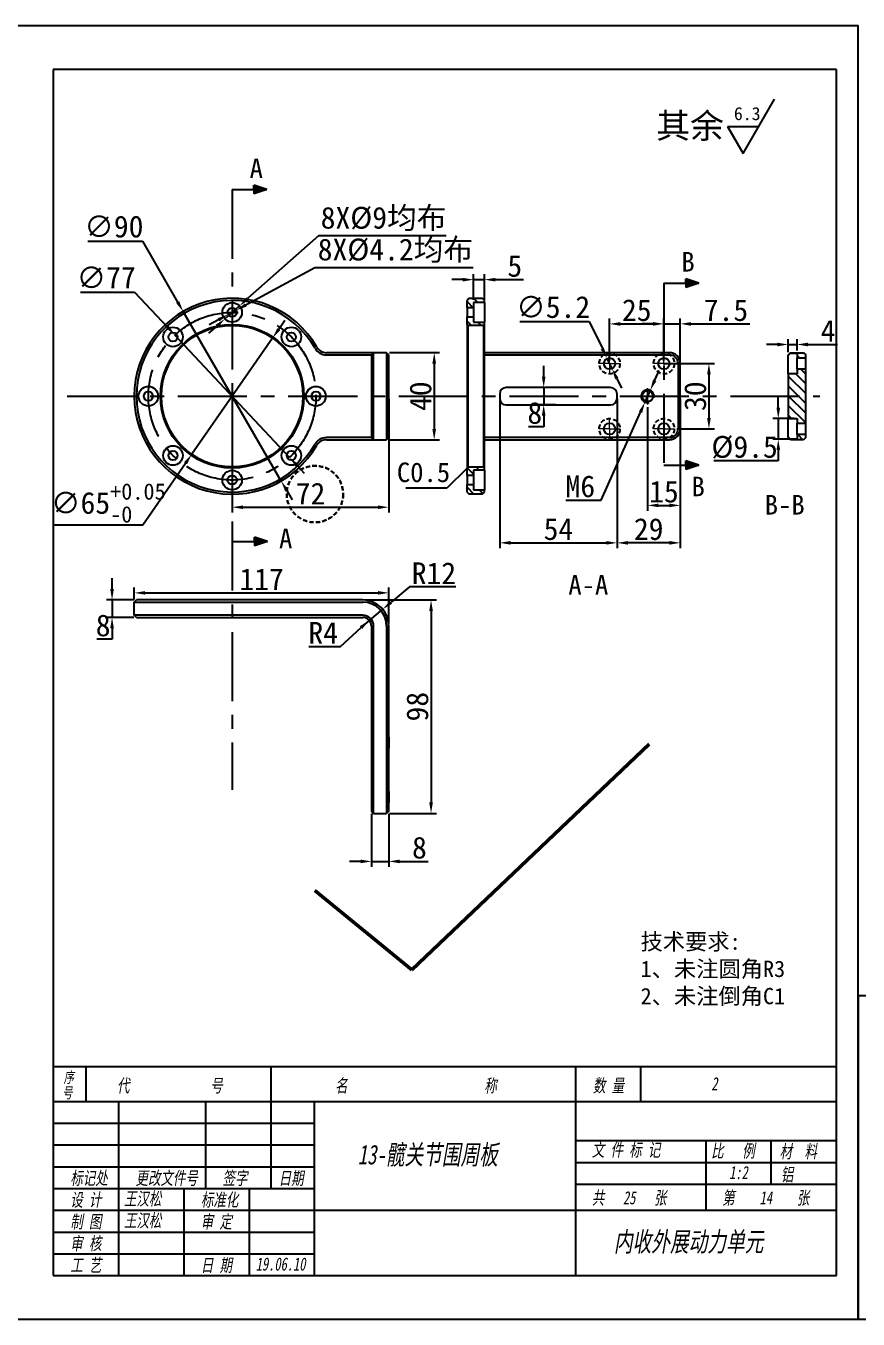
# Model space of a CAD drawing. Header units: millimetres. Extents: x 8840 to 20870, y -7456 to 1741.
# Drawn here: x 13292 to 13675, y -6250 to -5656 of the extents above; entities that cross this region are included whole.
import ezdxf

# ---------------------------------------------------------------- set-up
doc = ezdxf.new("R2010")
doc.units = ezdxf.units.MM
doc.linetypes.add('CENTER', pattern=[50.8, 31.75, -6.35, 6.35, -6.35])
doc.linetypes.add('JIS_02_2.0', pattern=[3, 2, -1])
doc.layers.get('0').update_dxf_attribs({"lineweight": 25})
for name, color, linetype in [('中心线', 5, 'CENTER'), ('临时线', 6, 'Continuous'), ('剖面线', 3, 'Continuous'), ('尺寸', 4, 'Continuous'), ('尺寸标注', 4, 'Continuous'), ('文字', 7, 'Continuous'), ('细实线', 2, 'Continuous'), ('虚线', 1, 'JIS_02_2.0')]:
    doc.layers.add(name, color=color, linetype=linetype)
doc.layers.add('粗实线', color=7, linetype='Continuous', lineweight=25)
doc.styles.get("Standard").update_dxf_attribs({"font": ''})
doc.styles.add('样式 2', font='', dxfattribs={"width": 0.7, "oblique": 10})
doc.styles.get('Standard').set_extended_font_data('SimSun')
doc.styles.get('样式 2').set_extended_font_data('SimSun')
doc.dimstyles.new('ISO-25 1.2', dxfattribs={"dimscale": 2, "dimtxt": 5, "dimasz": 2.5, "dimexe": 1.25, "dimexo": 0.625, "dimtad": 1, "dimtoh": 1, "dimdsep": 46, "dimtxsty": 'Standard', "dimcen": 2.5, "dimclrt": 7, "dimadec": 0, "dimazin": 0, "dimtfac": 1, "dimtmove": 0, "dimatfit": 3, "dimfxl": 1, "dimarcsym": 0})
pattern_1 = [(135, (13914.16, -6116.181), (2.245064, 2.245064), [])]
pattern_2 = [(135, (13672.85, -6116.181), (2.245064, 2.245064), [])]

# ---------------------------------------------------------------- blocks, each defined once
blk = doc.blocks.new('SW_CENTERMARKSYMBOL_6')
at = {"color": 0, "linetype": 'Continuous', "lineweight": 0}
for p, q in [((-2.5, 0), (-4.75, 0)), ((0, 0), (-2.5, 0)), ((0, 2.5), (0, 4.75)), ((0, 0), (0, 2.5)), ((0, 0), (0, -2.5)), ((0, 0), (2.5, 0)), ((2.5, 0), (4.75, 0)), ((0, -2.5), (0, -4.75))]:
    blk.add_line(p, q, dxfattribs=at)
blk = doc.blocks.new('SW_CENTERMARKSYMBOL_7')
at = {"color": 0, "linetype": 'Continuous', "lineweight": 0}
for p, q in [((-2.5, 0), (-4.75, 0)), ((0, 0), (-2.5, 0)), ((0, 2.5), (0, 4.75)), ((0, 0), (0, 2.5)), ((0, 0), (0, -2.5)), ((0, 0), (2.5, 0)), ((2.5, 0), (4.75, 0)), ((0, -2.5), (0, -4.75))]:
    blk.add_line(p, q, dxfattribs=at)
blk = doc.blocks.new('SW_CENTERMARKSYMBOL_8')
at = {"color": 0, "linetype": 'Continuous', "lineweight": 0}
for p, q in [((-2.5, 0), (-4.75, 0)), ((0, 0), (-2.5, 0)), ((0, 2.5), (0, 4.75)), ((0, 0), (0, 2.5)), ((0, 0), (0, -2.5)), ((0, 0), (2.5, 0)), ((2.5, 0), (4.75, 0)), ((0, -2.5), (0, -4.75))]:
    blk.add_line(p, q, dxfattribs=at)
blk = doc.blocks.new('SW_CENTERMARKSYMBOL_9')
at = {"color": 0, "linetype": 'Continuous', "lineweight": 0}
for p, q in [((-2.5, 0), (-4.75, 0)), ((0, 0), (-2.5, 0)), ((0, 2.5), (0, 4.75)), ((0, 0), (0, 2.5)), ((0, 0), (0, -2.5)), ((0, 0), (2.5, 0)), ((2.5, 0), (4.75, 0)), ((0, -2.5), (0, -4.75))]:
    blk.add_line(p, q, dxfattribs=at)
blk = doc.blocks.new('SW_CENTERMARKSYMBOL_10')
at = {"color": 0, "linetype": 'Continuous', "lineweight": 0}
for p, q in [((-2.5, 0), (-3.75, 0)), ((0, 0), (-2.5, 0)), ((0, 2.5), (0, 3.75)), ((0, 0), (0, 2.5)), ((0, 0), (0, -2.5)), ((0, 0), (2.5, 0)), ((2.5, 0), (3.75, 0)), ((0, -2.5), (0, -3.75))]:
    blk.add_line(p, q, dxfattribs=at)
blk = doc.blocks.new('ra')
at = {"layer": '细实线'}
for p, q in [((0, 0), (6, 10.39)), ((-3, 5.2), (0, 0)), ((-3, 5.2), (3, 5.2))]:
    blk.add_line(p, q, dxfattribs=at)
at = {"layer": '文字'}
blk.add_attdef('RA', (-1.78, 6.39), '', height=2.5, dxfattribs=at)
blk = doc.blocks.new('*D718')
at = {"layer": 'Defpoints', "color": 0}
for p in [(13364.6, -5786.98), (13409.71, -5864.87)]:
    blk.add_point(p, dxfattribs=at)
at = {"layer": '尺寸标注', "color": 0, "lineweight": -2}
for p, q in [((13320.87, -5754.71), (13345.92, -5754.71)), ((13345.92, -5754.71), (13362.1, -5782.66)), ((13409.71, -5864.87), (13364.6, -5786.98)), ((13412.21, -5869.19), (13414.72, -5873.52))]:
    blk.add_line(p, q, dxfattribs=at)
at = {"layer": '尺寸标注', "color": 0}
for points in [[(13362.82, -5782.24), (13361.38, -5783.07), (13364.6, -5786.98)], [(13412.93, -5868.78), (13411.49, -5869.61), (13409.71, -5864.87)]]:
    blk.add_solid(points, dxfattribs=at)
at = {"layer": '尺寸标注', "color": 7, "insert": (13332.77, -5748.07), "char_height": 10, "attachment_point": 5}
blk.add_mtext('∅90', dxfattribs=at)
blk = doc.blocks.new('*D719')
at = {"layer": 'Defpoints', "color": 0}
for p in [(13360.83, -5797.83), (13413.48, -5854.02)]:
    blk.add_point(p, dxfattribs=at)
at = {"layer": '尺寸标注', "color": 0, "lineweight": -2}
for p, q in [((13317.4, -5778.08), (13342.33, -5778.08)), ((13342.33, -5778.08), (13357.41, -5794.18)), ((13413.48, -5854.02), (13360.83, -5797.83)), ((13416.9, -5857.67), (13420.31, -5861.32))]:
    blk.add_line(p, q, dxfattribs=at)
at = {"layer": '尺寸标注', "color": 0}
for points in [[(13358.02, -5793.61), (13356.81, -5794.75), (13360.83, -5797.83)], [(13417.5, -5857.1), (13416.29, -5858.24), (13413.48, -5854.02)]]:
    blk.add_solid(points, dxfattribs=at)
at = {"layer": '尺寸标注', "color": 7, "insert": (13329.24, -5771.45), "char_height": 10, "attachment_point": 5}
blk.add_mtext('∅77', dxfattribs=at)
blk = doc.blocks.new('*D720')
at = {"layer": 'Defpoints', "color": 0}
for p in [(13390.52, -5784.44), (13383.79, -5790.41)]:
    blk.add_point(p, dxfattribs=at)
at = {"layer": '尺寸标注', "color": 0, "lineweight": -2}
for p, q in [((13426.77, -5752.33), (13394.27, -5781.12)), ((13485.46, -5752.33), (13426.77, -5752.33)), ((13383.79, -5790.41), (13390.52, -5784.44)), ((13380.04, -5793.72), (13376.3, -5797.04))]:
    blk.add_line(p, q, dxfattribs=at)
at = {"layer": '尺寸标注', "color": 0}
for points in [[(13393.71, -5780.5), (13394.82, -5781.75), (13390.52, -5784.44)], [(13379.49, -5793.1), (13380.6, -5794.35), (13383.79, -5790.41)]]:
    blk.add_solid(points, dxfattribs=at)
at = {"layer": '尺寸标注', "color": 7, "insert": (13456.74, -5744.52), "char_height": 10, "attachment_point": 5}
blk.add_mtext('8X%%c9均布', dxfattribs=at)
blk = doc.blocks.new('*D721')
at = {"layer": 'Defpoints', "color": 0}
for p in [(13385.31, -5788.42), (13389, -5786.43)]:
    blk.add_point(p, dxfattribs=at)
at = {"layer": '尺寸标注', "color": 0, "lineweight": -2}
for p, q in [((13425.1, -5766.9), (13393.4, -5784.05)), ((13498.01, -5766.9), (13425.1, -5766.9)), ((13380.91, -5790.8), (13376.51, -5793.18)), ((13385.31, -5788.42), (13389, -5786.43))]:
    blk.add_line(p, q, dxfattribs=at)
at = {"layer": '尺寸标注', "color": 0}
for points in [[(13393, -5783.31), (13393.8, -5784.78), (13389, -5786.43)], [(13380.51, -5790.07), (13381.31, -5791.54), (13385.31, -5788.42)]]:
    blk.add_solid(points, dxfattribs=at)
at = {"layer": '尺寸标注', "color": 7, "insert": (13462.18, -5759.09), "char_height": 10, "attachment_point": 5}
blk.add_mtext('8X%%c4.2均布', dxfattribs=at)
blk = doc.blocks.new('*D722')
at = {"layer": 'Defpoints', "color": 0}
for p in [(13447.16, -5919.51), (13458.16, -6017.51), (13478.58, -6017.51)]:
    blk.add_point(p, dxfattribs=at)
at = {"layer": '尺寸标注', "color": 0, "lineweight": -2}
for p, q in [((13448.41, -5919.51), (13481.08, -5919.51)), ((13478.58, -5924.51), (13478.58, -6012.51)), ((13459.41, -6017.51), (13481.08, -6017.51))]:
    blk.add_line(p, q, dxfattribs=at)
at = {"layer": '尺寸标注', "color": 0}
for points in [[(13477.74, -5924.51), (13479.41, -5924.51), (13478.58, -5919.51)], [(13477.74, -6012.51), (13479.41, -6012.51), (13478.58, -6017.51)]]:
    blk.add_solid(points, dxfattribs=at)
at = {"layer": '尺寸标注', "color": 7, "insert": (13472.33, -5968.51), "char_height": 10, "attachment_point": 5, "rotation": 90}
blk.add_mtext('98', dxfattribs=at)
blk = doc.blocks.new('*D723')
at = {"layer": 'Defpoints', "color": 0}
for p in [(13456.35, -5923.8), (13447.16, -5931.51)]:
    blk.add_point(p, dxfattribs=at)
at = {"layer": '尺寸标注', "color": 0, "lineweight": -2}
for p, q in [((13468.65, -5913.48), (13460.18, -5920.59)), ((13489.9, -5913.48), (13468.65, -5913.48)), ((13447.16, -5931.51), (13456.35, -5923.8))]:
    blk.add_line(p, q, dxfattribs=at)
at = {"layer": '尺寸标注', "color": 0}
blk.add_solid([(13459.64, -5919.95), (13460.72, -5921.23), (13456.35, -5923.8)], dxfattribs=at)
at = {"layer": '尺寸标注', "color": 7, "insert": (13479.9, -5907.23), "char_height": 10, "attachment_point": 5}
blk.add_mtext('R12', dxfattribs=at)
blk = doc.blocks.new('*D724')
at = {"layer": 'Defpoints', "color": 0}
for p in [(13447.16, -5931.51), (13450.12, -5928.82)]:
    blk.add_point(p, dxfattribs=at)
at = {"layer": '尺寸标注', "color": 0, "lineweight": -2}
for p, q in [((13436.88, -5940.85), (13446.42, -5932.19)), ((13422.35, -5940.85), (13436.88, -5940.85))]:
    blk.add_line(p, q, dxfattribs=at)
at = {"layer": '尺寸标注', "color": 0}
blk.add_solid([(13445.85, -5931.57), (13446.98, -5932.8), (13450.12, -5928.82)], dxfattribs=at)
at = {"layer": '尺寸标注', "color": 7, "insert": (13428.99, -5934.6), "char_height": 10, "attachment_point": 5}
blk.add_mtext('R4', dxfattribs=at)
blk = doc.blocks.new('*D725')
at = {"layer": 'Defpoints', "color": 0}
for p in [(13451.16, -6016.51), (13459.16, -6016.51), (13459.16, -6039.59)]:
    blk.add_point(p, dxfattribs=at)
at = {"layer": '尺寸标注', "color": 0, "lineweight": -2}
for p, q in [((13451.16, -6017.76), (13451.16, -6042.09)), ((13459.16, -6017.76), (13459.16, -6042.09)), ((13446.16, -6039.59), (13441.16, -6039.59)), ((13451.16, -6039.59), (13459.16, -6039.59)), ((13464.16, -6039.59), (13477.32, -6039.59))]:
    blk.add_line(p, q, dxfattribs=at)
at = {"layer": '尺寸标注', "color": 0}
for points in [[(13446.16, -6038.76), (13446.16, -6040.43), (13451.16, -6039.59)], [(13464.16, -6038.76), (13464.16, -6040.43), (13459.16, -6039.59)]]:
    blk.add_solid(points, dxfattribs=at)
at = {"layer": '尺寸标注', "color": 7, "insert": (13473.24, -6033.34), "char_height": 10, "attachment_point": 5}
blk.add_mtext('8', dxfattribs=at)
blk = doc.blocks.new('*D726')
at = {"layer": 'Defpoints', "color": 0}
for p in [(13343.16, -5919.51), (13331.94, -5927.51), (13343.16, -5927.51)]:
    blk.add_point(p, dxfattribs=at)
at = {"layer": '尺寸标注', "color": 0, "lineweight": -2}
for p, q in [((13331.94, -5914.51), (13331.94, -5909.51)), ((13341.91, -5919.51), (13329.44, -5919.51)), ((13331.94, -5919.51), (13331.94, -5927.51)), ((13341.91, -5927.51), (13329.44, -5927.51)), ((13331.94, -5932.51), (13331.94, -5937.51)), ((13331.94, -5937.51), (13325.02, -5937.51))]:
    blk.add_line(p, q, dxfattribs=at)
at = {"layer": '尺寸标注', "color": 0}
for points in [[(13331.11, -5914.51), (13332.77, -5914.51), (13331.94, -5919.51)], [(13331.11, -5932.51), (13332.77, -5932.51), (13331.94, -5927.51)]]:
    blk.add_solid(points, dxfattribs=at)
at = {"layer": '尺寸标注', "color": 7, "insert": (13327.86, -5931.26), "char_height": 10, "attachment_point": 5}
blk.add_mtext('8', dxfattribs=at)
blk = doc.blocks.new('*D727')
at = {"layer": 'Defpoints', "color": 0}
for p in [(13342.16, -5920.51), (13459.16, -5916.25), (13459.16, -5931.51)]:
    blk.add_point(p, dxfattribs=at)
at = {"layer": '尺寸标注', "color": 0, "lineweight": -2}
for p, q in [((13342.16, -5919.26), (13342.16, -5913.75)), ((13459.16, -5930.26), (13459.16, -5913.75)), ((13347.16, -5916.25), (13454.16, -5916.25))]:
    blk.add_line(p, q, dxfattribs=at)
at = {"layer": '尺寸标注', "color": 0}
for points in [[(13347.16, -5915.42), (13347.16, -5917.08), (13342.16, -5916.25)], [(13454.16, -5915.42), (13454.16, -5917.08), (13459.16, -5916.25)]]:
    blk.add_solid(points, dxfattribs=at)
at = {"layer": '尺寸标注', "color": 7, "insert": (13400.66, -5910), "char_height": 10, "attachment_point": 5}
blk.add_mtext('117', dxfattribs=at)
blk = doc.blocks.new('*D728')
at = {"layer": 'Defpoints', "color": 0}
for p in [(13387.16, -5825.92), (13459.16, -5825.92), (13459.16, -5876.91)]:
    blk.add_point(p, dxfattribs=at)
at = {"layer": '尺寸标注', "color": 0, "lineweight": -2}
for p, q in [((13387.16, -5827.17), (13387.16, -5879.41)), ((13459.16, -5827.17), (13459.16, -5879.41)), ((13392.16, -5876.91), (13454.16, -5876.91))]:
    blk.add_line(p, q, dxfattribs=at)
at = {"layer": '尺寸标注', "color": 0}
for points in [[(13392.16, -5876.08), (13392.16, -5877.75), (13387.16, -5876.91)], [(13454.16, -5876.08), (13454.16, -5877.75), (13459.16, -5876.91)]]:
    blk.add_solid(points, dxfattribs=at)
at = {"layer": '尺寸标注', "color": 7, "insert": (13423.16, -5870.66), "char_height": 10, "attachment_point": 5}
blk.add_mtext('72', dxfattribs=at)
blk = doc.blocks.new('*D729')
at = {"layer": 'Defpoints', "color": 0}
for p in [(13503.13, -5772.39), (13498.13, -5782.92), (13503.13, -5782.92)]:
    blk.add_point(p, dxfattribs=at)
at = {"layer": '尺寸标注', "color": 0, "lineweight": -2}
for p, q in [((13493.13, -5772.39), (13488.13, -5772.39)), ((13498.13, -5781.67), (13498.13, -5769.89)), ((13498.13, -5772.39), (13503.13, -5772.39)), ((13503.13, -5781.67), (13503.13, -5769.89)), ((13508.13, -5772.39), (13521.02, -5772.39))]:
    blk.add_line(p, q, dxfattribs=at)
at = {"layer": '尺寸标注', "color": 0}
for points in [[(13493.13, -5771.56), (13493.13, -5773.23), (13498.13, -5772.39)], [(13508.13, -5771.56), (13508.13, -5773.23), (13503.13, -5772.39)]]:
    blk.add_solid(points, dxfattribs=at)
at = {"layer": '尺寸标注', "color": 7, "insert": (13517.07, -5766.14), "char_height": 10, "attachment_point": 5}
blk.add_mtext('5', dxfattribs=at)
blk = doc.blocks.new('*D730')
at = {"layer": 'Defpoints', "color": 0}
for p in [(13537.13, -5821.92), (13530.36, -5829.92), (13537.13, -5829.92)]:
    blk.add_point(p, dxfattribs=at)
at = {"layer": '尺寸标注', "color": 0, "lineweight": -2}
for p, q in [((13530.36, -5816.92), (13530.36, -5811.92)), ((13535.88, -5821.92), (13527.86, -5821.92)), ((13530.36, -5821.92), (13530.36, -5829.92)), ((13535.88, -5829.92), (13527.86, -5829.92)), ((13530.36, -5834.92), (13530.36, -5839.92)), ((13530.36, -5839.92), (13523.44, -5839.92))]:
    blk.add_line(p, q, dxfattribs=at)
at = {"layer": '尺寸标注', "color": 0}
for points in [[(13529.53, -5816.92), (13531.19, -5816.92), (13530.36, -5821.92)], [(13529.53, -5834.92), (13531.19, -5834.92), (13530.36, -5829.92)]]:
    blk.add_solid(points, dxfattribs=at)
at = {"layer": '尺寸标注', "color": 7, "insert": (13526.28, -5833.67), "char_height": 10, "attachment_point": 5}
blk.add_mtext('8', dxfattribs=at)
blk = doc.blocks.new('*D731')
at = {"layer": 'Defpoints', "color": 0}
for p in [(13590.38, -5810.92), (13590.38, -5840.92), (13606.31, -5840.92)]:
    blk.add_point(p, dxfattribs=at)
at = {"layer": '尺寸标注', "color": 0, "lineweight": -2}
for p, q in [((13591.63, -5810.92), (13608.81, -5810.92)), ((13606.31, -5815.92), (13606.31, -5835.92)), ((13591.63, -5840.92), (13608.81, -5840.92))]:
    blk.add_line(p, q, dxfattribs=at)
at = {"layer": '尺寸标注', "color": 0}
for points in [[(13605.47, -5815.92), (13607.14, -5815.92), (13606.31, -5810.92)], [(13605.47, -5835.92), (13607.14, -5835.92), (13606.31, -5840.92)]]:
    blk.add_solid(points, dxfattribs=at)
at = {"layer": '尺寸标注', "color": 7, "insert": (13600.06, -5825.92), "char_height": 10, "attachment_point": 5, "rotation": 90}
blk.add_mtext('30', dxfattribs=at)
blk = doc.blocks.new('*D732')
at = {"layer": 'Defpoints', "color": 0}
for p in [(13646.8, -5836.17), (13638.19, -5845.67), (13646.8, -5845.67)]:
    blk.add_point(p, dxfattribs=at)
at = {"layer": '尺寸标注', "color": 0, "lineweight": -2}
for p, q in [((13638.19, -5831.17), (13638.19, -5826.17)), ((13645.55, -5836.17), (13635.69, -5836.17)), ((13638.19, -5836.17), (13638.19, -5845.67)), ((13645.55, -5845.67), (13635.69, -5845.67)), ((13638.19, -5850.67), (13638.19, -5855.67)), ((13638.19, -5855.67), (13608.5, -5855.67))]:
    blk.add_line(p, q, dxfattribs=at)
at = {"layer": '尺寸标注', "color": 0}
for points in [[(13637.36, -5831.17), (13639.03, -5831.17), (13638.19, -5836.17)], [(13637.36, -5850.67), (13639.03, -5850.67), (13638.19, -5845.67)]]:
    blk.add_solid(points, dxfattribs=at)
at = {"layer": '尺寸标注', "color": 7, "insert": (13622.72, -5849.42), "char_height": 10, "attachment_point": 5}
blk.add_mtext('%%C9.5', dxfattribs=at)
blk = doc.blocks.new('*D733')
at = {"layer": 'Defpoints', "color": 0}
for p in [(13458.16, -5805.92), (13458.16, -5845.92), (13480.03, -5845.92)]:
    blk.add_point(p, dxfattribs=at)
at = {"layer": '尺寸标注', "color": 0, "lineweight": -2}
for p, q in [((13459.41, -5805.92), (13482.53, -5805.92)), ((13480.03, -5810.92), (13480.03, -5840.92)), ((13459.41, -5845.92), (13482.53, -5845.92))]:
    blk.add_line(p, q, dxfattribs=at)
at = {"layer": '尺寸标注', "color": 0}
for points in [[(13479.19, -5810.92), (13480.86, -5810.92), (13480.03, -5805.92)], [(13479.19, -5840.92), (13480.86, -5840.92), (13480.03, -5845.92)]]:
    blk.add_solid(points, dxfattribs=at)
at = {"layer": '尺寸标注', "color": 7, "insert": (13473.78, -5825.92), "char_height": 10, "attachment_point": 5, "rotation": 90}
blk.add_mtext('40', dxfattribs=at)
blk = doc.blocks.new('*D734')
at = {"layer": 'Defpoints', "color": 0}
for p in [(13646.8, -5802.16), (13642.8, -5806.93), (13646.8, -5806.17)]:
    blk.add_point(p, dxfattribs=at)
at = {"layer": '尺寸标注', "color": 0, "lineweight": -2}
for p, q in [((13637.8, -5802.16), (13632.8, -5802.16)), ((13642.8, -5805.68), (13642.8, -5799.66)), ((13642.8, -5802.16), (13646.8, -5802.16)), ((13646.8, -5804.92), (13646.8, -5799.66)), ((13651.8, -5802.16), (13665.41, -5802.16))]:
    blk.add_line(p, q, dxfattribs=at)
at = {"layer": '尺寸标注', "color": 0}
for points in [[(13637.8, -5801.33), (13637.8, -5803), (13642.8, -5802.16)], [(13651.8, -5801.33), (13651.8, -5803), (13646.8, -5802.16)]]:
    blk.add_solid(points, dxfattribs=at)
at = {"layer": '尺寸标注', "color": 7, "insert": (13661.11, -5795.91), "char_height": 10, "attachment_point": 5}
blk.add_mtext('4', dxfattribs=at)
blk = doc.blocks.new('*D735')
at = {"layer": 'Defpoints', "color": 0}
for p in [(13593.13, -5825.92), (13578.13, -5829.67), (13593.13, -5876.07)]:
    blk.add_point(p, dxfattribs=at)
at = {"layer": '尺寸标注', "color": 0, "lineweight": -2}
for p, q in [((13578.13, -5830.92), (13578.13, -5878.57)), ((13593.13, -5827.17), (13593.13, -5878.57)), ((13583.13, -5876.07), (13588.13, -5876.07))]:
    blk.add_line(p, q, dxfattribs=at)
at = {"layer": '尺寸标注', "color": 0}
for points in [[(13583.13, -5875.24), (13583.13, -5876.91), (13578.13, -5876.07)], [(13588.13, -5875.24), (13588.13, -5876.91), (13593.13, -5876.07)]]:
    blk.add_solid(points, dxfattribs=at)
at = {"layer": '尺寸标注', "color": 7, "insert": (13585.63, -5869.82), "char_height": 10, "attachment_point": 5}
blk.add_mtext('15', dxfattribs=at)
blk = doc.blocks.new('*D736')
at = {"layer": 'Defpoints', "color": 0}
for p in [(13564.13, -5825.92), (13593.13, -5825.92), (13564.13, -5893.27)]:
    blk.add_point(p, dxfattribs=at)
at = {"layer": '尺寸标注', "color": 0, "lineweight": -2}
for p, q in [((13564.13, -5827.17), (13564.13, -5895.77)), ((13593.13, -5827.17), (13593.13, -5895.77)), ((13588.13, -5893.27), (13569.13, -5893.27))]:
    blk.add_line(p, q, dxfattribs=at)
at = {"layer": '尺寸标注', "color": 0}
for points in [[(13569.13, -5892.44), (13569.13, -5894.1), (13564.13, -5893.27)], [(13588.13, -5892.44), (13588.13, -5894.1), (13593.13, -5893.27)]]:
    blk.add_solid(points, dxfattribs=at)
at = {"layer": '尺寸标注', "color": 7, "insert": (13578.63, -5887.02), "char_height": 10, "attachment_point": 5}
blk.add_mtext('29', dxfattribs=at)
blk = doc.blocks.new('*D737')
at = {"layer": 'Defpoints', "color": 0}
for p in [(13510.13, -5825.92), (13564.13, -5825.92), (13564.13, -5893.27)]:
    blk.add_point(p, dxfattribs=at)
at = {"layer": '尺寸标注', "color": 0, "lineweight": -2}
for p, q in [((13510.13, -5827.17), (13510.13, -5895.77)), ((13564.13, -5827.17), (13564.13, -5895.77)), ((13515.13, -5893.27), (13559.13, -5893.27))]:
    blk.add_line(p, q, dxfattribs=at)
at = {"layer": '尺寸标注', "color": 0}
for points in [[(13515.13, -5892.44), (13515.13, -5894.1), (13510.13, -5893.27)], [(13559.13, -5892.44), (13559.13, -5894.1), (13564.13, -5893.27)]]:
    blk.add_solid(points, dxfattribs=at)
at = {"layer": '尺寸标注', "color": 7, "insert": (13537.13, -5887.02), "char_height": 10, "attachment_point": 5}
blk.add_mtext('54', dxfattribs=at)
blk = doc.blocks.new('*D738')
at = {"layer": 'Defpoints', "color": 0}
for p in [(13579.35, -5823.19), (13576.91, -5828.66)]:
    blk.add_point(p, dxfattribs=at)
at = {"layer": '尺寸标注', "color": 0, "lineweight": -2}
for p, q in [((13581.4, -5818.62), (13583.44, -5814.06)), ((13579.35, -5823.19), (13576.91, -5828.66)), ((13556.8, -5873.63), (13574.86, -5833.23)), ((13540.54, -5873.63), (13556.8, -5873.63))]:
    blk.add_line(p, q, dxfattribs=at)
at = {"layer": '尺寸标注', "color": 0}
for points in [[(13580.63, -5818.28), (13582.16, -5818.96), (13579.35, -5823.19)], [(13574.1, -5832.89), (13575.63, -5833.57), (13576.91, -5828.66)]]:
    blk.add_solid(points, dxfattribs=at)
at = {"layer": '尺寸标注', "color": 7, "insert": (13547.21, -5867.38), "char_height": 10, "attachment_point": 5}
blk.add_mtext('M6', dxfattribs=at)
blk = doc.blocks.new('*D739')
at = {"layer": 'Defpoints', "color": 0}
for p in [(13559.5, -5808.58), (13561.76, -5813.27)]:
    blk.add_point(p, dxfattribs=at)
at = {"layer": '尺寸标注', "color": 0, "lineweight": -2}
for p, q in [((13519.34, -5791.68), (13551.33, -5791.68)), ((13551.33, -5791.68), (13557.32, -5804.08)), ((13561.76, -5813.27), (13559.5, -5808.58)), ((13563.94, -5817.77), (13566.11, -5822.27))]:
    blk.add_line(p, q, dxfattribs=at)
at = {"layer": '尺寸标注', "color": 0}
for points in [[(13558.07, -5803.72), (13556.57, -5804.44), (13559.5, -5808.58)], [(13564.69, -5817.41), (13563.18, -5818.13), (13561.76, -5813.27)]]:
    blk.add_solid(points, dxfattribs=at)
at = {"layer": '尺寸标注', "color": 7, "insert": (13534.71, -5785.04), "char_height": 10, "attachment_point": 5}
blk.add_mtext('∅5.2', dxfattribs=at)
blk = doc.blocks.new('*D740')
at = {"layer": 'Defpoints', "color": 0}
for p in [(13593.13, -5792.71), (13585.63, -5810.92), (13593.13, -5810.92)]:
    blk.add_point(p, dxfattribs=at)
at = {"layer": '尺寸标注', "color": 0, "lineweight": -2}
for p, q in [((13585.63, -5809.67), (13585.63, -5790.21)), ((13593.13, -5809.67), (13593.13, -5790.21)), ((13580.63, -5792.71), (13575.63, -5792.71)), ((13585.63, -5792.71), (13593.13, -5792.71)), ((13598.13, -5792.71), (13625.19, -5792.71))]:
    blk.add_line(p, q, dxfattribs=at)
at = {"layer": '尺寸标注', "color": 0}
for points in [[(13580.63, -5791.88), (13580.63, -5793.55), (13585.63, -5792.71)], [(13598.13, -5791.88), (13598.13, -5793.55), (13593.13, -5792.71)]]:
    blk.add_solid(points, dxfattribs=at)
at = {"layer": '尺寸标注', "color": 7, "insert": (13614.16, -5786.46), "char_height": 10, "attachment_point": 5}
blk.add_mtext('7.5', dxfattribs=at)
blk = doc.blocks.new('*D741')
at = {"layer": 'Defpoints', "color": 0}
for p in [(13585.63, -5792.71), (13560.63, -5810.92), (13585.63, -5810.92)]:
    blk.add_point(p, dxfattribs=at)
at = {"layer": '尺寸标注', "color": 0, "lineweight": -2}
for p, q in [((13560.63, -5809.67), (13560.63, -5790.21)), ((13585.63, -5809.67), (13585.63, -5790.21)), ((13565.63, -5792.71), (13580.63, -5792.71))]:
    blk.add_line(p, q, dxfattribs=at)
at = {"layer": '尺寸标注', "color": 0}
for points in [[(13565.63, -5791.88), (13565.63, -5793.55), (13560.63, -5792.71)], [(13580.63, -5791.88), (13580.63, -5793.55), (13585.63, -5792.71)]]:
    blk.add_solid(points, dxfattribs=at)
at = {"layer": '尺寸标注', "color": 7, "insert": (13573.13, -5786.46), "char_height": 10, "attachment_point": 5}
blk.add_mtext('25', dxfattribs=at)
blk = doc.blocks.new('CHECK_DWG')
at = {"layer": '粗实线', "color": 1, "linetype": 'ByBlock', "lineweight": 50}
blk.add_line((0, 0), (109.02, 103.6), dxfattribs=at)
at = {"layer": '粗实线', "color": 1, "linetype": 'ByBlock', "lineweight": 50, "ltscale": 2}
blk.add_line((-44.59, 36.45), (0, 0), dxfattribs=at)

msp = doc.modelspace()

# ---------------------------------------------------------------- hatches: boundary and pattern name
at = {"layer": '剖面线'}
h = msp.add_hatch(dxfattribs=at)
h.set_pattern_fill('ANSI31', color=256, style=0)
h.set_pattern_definition(pattern_1)
h.paths.add_polyline_path([(13498.13, -5785.325), (13495.13, -5785.325), (13495.13, -5781.925), (13496.13, -5780.925), (13502.13, -5780.925), (13503.13, -5781.925), (13503.13, -5782.925), (13498.13, -5782.925)], flags=0)
h = msp.add_hatch(dxfattribs=at)
h.set_pattern_fill('ANSI31', color=256, style=0)
h.set_pattern_definition(pattern_1)
h.paths.add_polyline_path([(13495.63, -5793.425), (13495.13, -5792.925), (13495.13, -5789.525), (13498.13, -5789.525), (13498.13, -5791.925), (13503.13, -5791.925), (13503.13, -5792.925), (13502.63, -5793.425)], flags=0)
h = msp.add_hatch(dxfattribs=at)
h.set_pattern_fill('ANSI31', color=256, style=0)
h.set_pattern_definition(pattern_2)
h.paths.add_polyline_path([(13650.804, -5808.325), (13646.804, -5808.325), (13646.804, -5806.175), (13643.554, -5806.175), (13643.804, -5805.925), (13649.804, -5805.925), (13650.804, -5806.925)], flags=0)
h = msp.add_hatch(dxfattribs=at)
h.set_pattern_fill('ANSI31', color=256, style=0)
h.set_pattern_definition(pattern_2)
h.paths.add_polyline_path([(13646.804, -5813.525), (13650.804, -5813.525), (13650.804, -5838.325), (13646.804, -5838.325), (13646.804, -5836.175), (13642.804, -5836.175), (13642.804, -5815.675), (13646.804, -5815.675)], flags=0)
h = msp.add_hatch(dxfattribs=at)
h.set_pattern_fill('ANSI31', color=256, style=0)
h.set_pattern_definition(pattern_2)
h.paths.add_polyline_path([(13646.804, -5843.525), (13650.804, -5843.525), (13650.804, -5844.925), (13649.804, -5845.925), (13643.804, -5845.925), (13643.554, -5845.675), (13646.804, -5845.675)], flags=0)
h = msp.add_hatch(dxfattribs=at)
h.set_pattern_fill('ANSI31', color=256, style=0)
h.set_pattern_definition(pattern_1)
h.paths.add_polyline_path([(13498.13, -5862.325), (13495.13, -5862.325), (13495.13, -5858.925), (13495.63, -5858.425), (13502.63, -5858.425), (13503.13, -5858.925), (13503.13, -5859.925), (13498.13, -5859.925)], flags=0)
h = msp.add_hatch(dxfattribs=at)
h.set_pattern_fill('ANSI31', color=256, style=0)
h.set_pattern_definition(pattern_1)
h.paths.add_polyline_path([(13496.13, -5870.925), (13495.13, -5869.925), (13495.13, -5866.525), (13498.13, -5866.525), (13498.13, -5868.925), (13503.13, -5868.925), (13503.13, -5869.925), (13502.13, -5870.925)], flags=0)
at = {"layer": '粗实线'}
h = msp.add_hatch(color=256, dxfattribs=at)
h.paths.add_polyline_path([(13403.155, -5731.04), (13397.155, -5731.04), (13397.155, -5733.04)])
h.paths.add_polyline_path([(13403.155, -5731.04), (13397.155, -5729.04), (13397.155, -5731.04)])
h = msp.add_hatch(color=256, dxfattribs=at)
h.paths.add_polyline_path([(13601.63, -5773.958), (13595.63, -5773.958), (13595.63, -5775.958)])
h.paths.add_polyline_path([(13601.63, -5773.958), (13595.63, -5771.958), (13595.63, -5773.958)])
h = msp.add_hatch(color=256, dxfattribs=at)
h.paths.add_polyline_path([(13601.63, -5857.61), (13595.63, -5857.61), (13595.63, -5855.61)])
h.paths.add_polyline_path([(13601.63, -5857.61), (13595.63, -5859.61), (13595.63, -5857.61)])
h = msp.add_hatch(color=256, dxfattribs=at)
h.paths.add_polyline_path([(13403.469, -5892.619), (13397.469, -5892.619), (13397.469, -5894.619)])
h.paths.add_polyline_path([(13403.469, -5892.619), (13397.469, -5890.619), (13397.469, -5892.619)])

# ---------------------------------------------------------------- linework, layer by layer
for p, q in [((13664.91, -5675.824), (13304.91, -5675.824)), ((13304.91, -5675.824), (13304.91, -6229.824)), ((13664.91, -6229.824), (13664.91, -5675.824)), ((13304.91, -6133.824), (13664.91, -6133.824)), ((13319.91, -6133.824), (13319.91, -6149.824)), ((13404.91, -6133.824), (13404.91, -6149.824)), ((13544.91, -6133.824), (13544.91, -6229.824)), ((13574.91, -6133.824), (13574.91, -6149.824)), ((13304.91, -6149.824), (13664.91, -6149.824)), ((13424.91, -6149.824), (13424.91, -6229.824)), ((13544.91, -6167.824), (13664.91, -6167.824)), ((13304.91, -6179.824), (13424.91, -6179.824)), ((13424.91, -6199.824), (13664.91, -6199.824)), ((13304.91, -6229.824), (13664.91, -6229.824))]:
    msp.add_line(p, q)
for points in [[(13254.91, -6249.824), (13674.91, -6249.824), (13674.91, -5655.824), (13254.91, -5655.824)], [(13674.91, -6249.824), (13779.91, -6249.824), (13779.91, -6101.324), (13674.91, -6101.324)]]:
    msp.add_lwpolyline(points, close=True)
at = {"layer": '中心线'}
for p, q in [((13387.155, -5731.04), (13387.155, -6006.689)), ((13585.63, -5773.958), (13585.63, -5858.437)), ((13311.375, -5825.925), (13657.328, -5825.925))]:
    msp.add_line(p, q, dxfattribs=at)
msp.add_circle((13387.155, -5825.925), 38.5, dxfattribs=at)
at = {"layer": '临时线'}
for p, q in [((13334.91, -6149.824), (13334.91, -6229.824)), ((13374.91, -6149.824), (13374.91, -6189.824)), ((13404.91, -6149.824), (13404.91, -6189.824)), ((13304.91, -6159.824), (13424.91, -6159.824)), ((13304.91, -6169.824), (13424.91, -6169.824)), ((13604.834, -6167.824), (13604.834, -6199.824)), ((13634.834, -6167.824), (13634.834, -6187.824)), ((13544.91, -6177.824), (13664.91, -6177.824)), ((13544.91, -6187.824), (13664.91, -6187.824)), ((13304.91, -6189.824), (13424.91, -6189.824)), ((13364.91, -6189.824), (13364.91, -6229.824)), ((13394.91, -6189.824), (13394.91, -6229.824)), ((13304.91, -6199.824), (13424.91, -6199.824)), ((13304.91, -6209.824), (13424.91, -6209.824)), ((13304.91, -6219.824), (13424.91, -6219.824))]:
    msp.add_line(p, q, dxfattribs=at)
at = {"layer": '尺寸标注'}
for p, q in [((13408.58, -5795.148), (13411.436, -5791.044)), ((13405.723, -5799.251), (13368.587, -5852.599)), ((13585.63, -5810.925), (13593.13, -5810.925)), ((13346.082, -5884.928), (13365.73, -5856.702)), ((13495.13, -5858.925), (13485.843, -5868.229)), ((13485.843, -5868.229), (13466.987, -5868.229)), ((13304.91, -5884.928), (13346.082, -5884.928))]:
    msp.add_line(p, q, dxfattribs=at)
for points in [[(13407.896, -5794.672), (13409.264, -5795.624), (13405.723, -5799.251)], [(13365.047, -5856.226), (13366.414, -5857.178), (13368.587, -5852.599)]]:
    msp.add_solid(points, dxfattribs=at)
at = {"layer": '粗实线'}
for p, q in [((13387.155, -5731.04), (13403.155, -5731.04)), ((13397.155, -5731.04), (13397.155, -5729.04)), ((13403.155, -5731.04), (13397.155, -5729.04)), ((13403.155, -5731.04), (13397.155, -5731.04)), ((13397.155, -5731.04), (13397.155, -5733.04)), ((13403.155, -5731.04), (13397.155, -5733.04)), ((13595.63, -5773.958), (13595.63, -5771.958)), ((13601.63, -5773.958), (13595.63, -5771.958)), ((13585.63, -5773.958), (13601.63, -5773.958)), ((13601.63, -5773.958), (13595.63, -5773.958)), ((13595.63, -5773.958), (13595.63, -5775.958)), ((13601.63, -5773.958), (13595.63, -5775.958)), ((13496.13, -5780.925), (13495.13, -5781.925)), ((13495.13, -5785.325), (13495.13, -5781.925)), ((13498.13, -5785.325), (13495.13, -5785.325)), ((13495.13, -5785.325), (13495.13, -5789.525)), ((13496.13, -5780.925), (13502.13, -5780.925)), ((13498.13, -5782.925), (13498.13, -5785.325)), ((13503.13, -5782.925), (13498.13, -5782.925)), ((13498.13, -5785.325), (13498.13, -5789.525)), ((13503.13, -5781.925), (13502.13, -5780.925)), ((13503.13, -5782.925), (13503.13, -5781.925)), ((13503.13, -5782.925), (13503.13, -5791.925)), ((13495.13, -5789.525), (13498.13, -5789.525)), ((13495.13, -5792.925), (13495.13, -5789.525)), ((13498.13, -5789.525), (13498.13, -5791.925)), ((13495.13, -5792.925), (13495.63, -5793.425)), ((13495.13, -5792.925), (13495.13, -5858.925)), ((13495.63, -5858.425), (13495.63, -5793.425)), ((13502.63, -5793.425), (13495.63, -5793.425)), ((13498.13, -5791.925), (13503.13, -5791.925)), ((13502.63, -5793.425), (13503.13, -5792.925)), ((13502.63, -5793.425), (13502.63, -5858.425)), ((13503.13, -5792.925), (13503.13, -5791.925)), ((13503.13, -5858.925), (13503.13, -5792.925)), ((13447.155, -5805.925), (13430.456, -5805.925)), ((13430.456, -5806.925), (13447.155, -5806.925)), ((13452.155, -5805.925), (13447.155, -5805.925)), ((13447.155, -5806.925), (13451.155, -5806.925)), ((13452.155, -5805.925), (13451.155, -5806.925)), ((13451.155, -5806.925), (13451.155, -5810.925)), ((13458.155, -5805.925), (13452.155, -5805.925)), ((13452.155, -5810.925), (13452.155, -5805.925)), ((13459.116, -5806.886), (13458.155, -5805.925)), ((13458.155, -5805.925), (13458.155, -5810.925)), ((13459.155, -5810.925), (13459.155, -5806.925)), ((13507.13, -5805.925), (13503.13, -5805.925)), ((13503.13, -5806.925), (13507.13, -5806.925)), ((13588.13, -5805.925), (13507.13, -5805.925)), ((13507.13, -5806.925), (13588.13, -5806.925)), ((13642.804, -5815.675), (13642.804, -5806.925)), ((13642.842, -5806.886), (13643.554, -5806.175)), ((13643.554, -5806.175), (13643.804, -5805.925)), ((13643.554, -5806.175), (13646.804, -5806.175)), ((13643.804, -5805.925), (13649.804, -5805.925)), ((13646.804, -5806.175), (13646.804, -5808.325)), ((13646.804, -5808.325), (13650.804, -5808.325)), ((13646.804, -5813.525), (13646.804, -5808.325)), ((13649.804, -5805.925), (13650.804, -5806.925)), ((13650.804, -5808.325), (13650.804, -5806.925)), ((13650.804, -5813.525), (13650.804, -5808.325)), ((13451.155, -5810.925), (13451.155, -5840.925)), ((13452.155, -5840.925), (13452.155, -5810.925)), ((13458.155, -5810.925), (13458.155, -5840.925)), ((13459.155, -5840.925), (13459.155, -5810.925)), ((13592.13, -5810.925), (13592.13, -5840.925)), ((13593.13, -5840.925), (13593.13, -5810.925)), ((13646.804, -5813.525), (13646.804, -5815.675)), ((13650.804, -5813.525), (13646.804, -5813.525)), ((13650.804, -5838.325), (13650.804, -5813.525)), ((13646.804, -5815.675), (13642.804, -5815.675)), ((13642.804, -5815.675), (13642.804, -5836.175)), ((13510.13, -5824.925), (13510.13, -5826.925)), ((13561.13, -5821.925), (13513.13, -5821.925)), ((13564.13, -5826.925), (13564.13, -5824.925)), ((13513.13, -5829.925), (13561.13, -5829.925)), ((13642.804, -5836.175), (13646.804, -5836.175)), ((13642.804, -5844.924), (13642.804, -5836.175)), ((13646.804, -5836.175), (13646.804, -5838.325)), ((13646.804, -5838.325), (13650.804, -5838.325)), ((13646.804, -5843.525), (13646.804, -5838.325)), ((13650.804, -5843.525), (13650.804, -5838.325)), ((13447.155, -5844.925), (13430.456, -5844.925)), ((13451.155, -5844.925), (13447.155, -5844.925)), ((13451.155, -5840.925), (13451.155, -5844.925)), ((13451.155, -5844.925), (13452.155, -5845.925)), ((13452.155, -5845.925), (13452.155, -5840.925)), ((13458.155, -5840.925), (13458.155, -5845.925)), ((13459.155, -5844.924), (13459.155, -5840.925)), ((13507.13, -5844.925), (13503.13, -5844.925)), ((13588.13, -5844.925), (13507.13, -5844.925)), ((13650.804, -5843.525), (13646.804, -5843.525)), ((13646.804, -5843.525), (13646.804, -5845.675)), ((13650.804, -5844.925), (13649.804, -5845.925)), ((13650.804, -5844.925), (13650.804, -5843.525)), ((13430.456, -5845.925), (13447.155, -5845.925)), ((13447.155, -5845.925), (13452.155, -5845.925)), ((13452.155, -5845.925), (13458.155, -5845.925)), ((13459.116, -5844.964), (13458.155, -5845.925)), ((13503.13, -5845.925), (13507.13, -5845.925)), ((13507.13, -5845.925), (13588.13, -5845.925)), ((13643.554, -5845.675), (13642.842, -5844.964)), ((13646.804, -5845.675), (13643.554, -5845.675)), ((13643.804, -5845.925), (13643.554, -5845.675)), ((13649.804, -5845.925), (13643.804, -5845.925)), ((13595.63, -5857.61), (13595.63, -5855.61)), ((13601.63, -5857.61), (13595.63, -5855.61)), ((13495.63, -5858.425), (13495.13, -5858.925)), ((13495.13, -5862.325), (13495.13, -5858.925)), ((13498.13, -5862.325), (13495.13, -5862.325)), ((13495.13, -5862.325), (13495.13, -5866.525)), ((13495.63, -5858.425), (13502.63, -5858.425)), ((13498.13, -5859.925), (13498.13, -5862.325)), ((13503.13, -5859.925), (13498.13, -5859.925)), ((13498.13, -5862.325), (13498.13, -5866.525)), ((13503.13, -5858.925), (13502.63, -5858.425)), ((13503.13, -5859.925), (13503.13, -5858.925)), ((13503.13, -5859.925), (13503.13, -5868.925)), ((13585.63, -5857.61), (13601.63, -5857.61)), ((13601.63, -5857.61), (13595.63, -5857.61)), ((13595.63, -5857.61), (13595.63, -5859.61)), ((13601.63, -5857.61), (13595.63, -5859.61)), ((13495.13, -5866.525), (13498.13, -5866.525)), ((13495.13, -5869.925), (13495.13, -5866.525)), ((13498.13, -5866.525), (13498.13, -5868.925)), ((13495.13, -5869.925), (13496.13, -5870.925)), ((13502.13, -5870.925), (13496.13, -5870.925)), ((13498.13, -5868.925), (13503.13, -5868.925)), ((13502.13, -5870.925), (13503.13, -5869.925)), ((13503.13, -5869.925), (13503.13, -5868.925)), ((13397.469, -5892.619), (13397.469, -5890.619)), ((13403.469, -5892.619), (13397.469, -5890.619)), ((13387.469, -5892.619), (13403.469, -5892.619)), ((13403.469, -5892.619), (13397.469, -5892.619)), ((13397.469, -5892.619), (13397.469, -5894.619)), ((13403.469, -5892.619), (13397.469, -5894.619)), ((13342.155, -5920.514), (13343.155, -5919.514)), ((13342.155, -5926.514), (13342.155, -5920.514)), ((13342.155, -5920.514), (13426.126, -5920.514)), ((13425.26, -5919.514), (13343.155, -5919.514)), ((13430.456, -5919.514), (13425.26, -5919.514)), ((13426.126, -5920.514), (13430.456, -5920.514)), ((13447.155, -5919.514), (13430.456, -5919.514)), ((13430.456, -5920.514), (13447.155, -5920.514)), ((13343.155, -5927.514), (13342.155, -5926.514)), ((13426.126, -5926.514), (13342.155, -5926.514)), ((13343.155, -5927.514), (13425.26, -5927.514)), ((13425.26, -5927.514), (13430.456, -5927.514)), ((13430.456, -5926.514), (13426.126, -5926.514)), ((13447.155, -5926.514), (13430.456, -5926.514)), ((13430.456, -5927.514), (13447.155, -5927.514)), ((13451.155, -5931.514), (13451.155, -6012.514)), ((13452.155, -6012.514), (13452.155, -5931.514)), ((13458.155, -5931.514), (13458.155, -6012.514)), ((13459.155, -5982.452), (13459.155, -5931.514)), ((13459.155, -5982.452), (13459.155, -5987.575)), ((13459.155, -6007.452), (13459.155, -5987.575)), ((13459.155, -6007.452), (13459.155, -6012.576)), ((13451.155, -6012.514), (13451.155, -6016.514)), ((13451.155, -6016.514), (13452.155, -6017.514)), ((13452.155, -6017.514), (13452.155, -6012.514)), ((13458.155, -6012.514), (13458.155, -6017.514)), ((13459.155, -6016.514), (13458.155, -6017.514)), ((13459.155, -6016.514), (13459.155, -6012.576)), ((13452.155, -6017.514), (13458.155, -6017.514))]:
    msp.add_line(p, q, dxfattribs=at)
for centre, radius in [((13387.155, -5787.425), 4.5), ((13387.155, -5787.425), 2.1), ((13387.155, -5825.925), 33), ((13387.155, -5825.925), 32.5), ((13359.931, -5798.701), 4.5), ((13359.931, -5798.701), 2.1), ((13414.379, -5798.701), 4.5), ((13414.379, -5798.701), 2.1), ((13560.63, -5810.925), 2.6), ((13585.63, -5810.925), 2.6), ((13348.655, -5825.925), 4.5), ((13348.655, -5825.925), 2.1), ((13425.655, -5825.925), 4.5), ((13425.655, -5825.925), 2.1), ((13578.13, -5825.925), 2.5), ((13560.63, -5840.925), 2.6), ((13585.63, -5840.925), 2.6), ((13359.931, -5853.149), 4.5), ((13414.379, -5853.149), 4.5), ((13359.931, -5853.149), 2.1), ((13414.379, -5853.149), 2.1), ((13387.155, -5864.425), 4.5), ((13387.155, -5864.425), 2.1)]:
    msp.add_circle(centre, radius, dxfattribs=at)
for centre, radius, start, end in [((13387.155, -5825.925), 45, 30, 330), ((13387.155, -5825.925), 44, 30, 330), ((13430.456, -5800.925), 6, 210, 270), ((13430.456, -5800.925), 5, 210, 270), ((13588.13, -5810.925), 5, 0, 90), ((13588.13, -5810.925), 4, 0, 90), ((13513.13, -5824.925), 3, 90, 180), ((13513.13, -5826.925), 3, 180, 270), ((13561.13, -5824.925), 3, 0, 90), ((13561.13, -5826.925), 3, 270, 0), ((13430.456, -5850.925), 6, 90, 150), ((13588.13, -5840.925), 4, 270, 0), ((13588.13, -5840.925), 5, 270, 0), ((13430.456, -5850.925), 5, 90, 150), ((13447.155, -5931.514), 12, 0, 90), ((13447.155, -5931.514), 11, 0, 90), ((13447.155, -5931.514), 5, 0, 90), ((13447.155, -5931.514), 4, 0, 90), ((13463.155, -5985.014), 4.75, 147.363102, 212.636898), ((13463.155, -6010.014), 4.75, 147.363102, 211.756864)]:
    msp.add_arc(centre, radius, start, end, dxfattribs=at)
for points in [[(13459.155, -5806.925), (13459.142, -5806.912), (13459.129, -5806.899), (13459.116, -5806.886)], [(13642.804, -5806.925), (13642.817, -5806.912), (13642.83, -5806.899), (13642.842, -5806.886)], [(13459.116, -5844.964), (13459.129, -5844.951), (13459.142, -5844.938), (13459.155, -5844.924)], [(13642.842, -5844.964), (13642.83, -5844.951), (13642.817, -5844.938), (13642.804, -5844.924)], [(13459.155, -6012.576), (13459.142, -6012.555), (13459.129, -6012.535), (13459.116, -6012.514)]]:
    msp.add_open_spline(points, degree=3, dxfattribs=at)
for p in [(13387.155, -5787.425), (13578.13, -5825.925)]:
    msp.add_point(p, dxfattribs=at)
at = {"layer": '细实线'}
msp.add_arc((13578.13, -5825.925), 3, 345, 285, dxfattribs=at)
at = {"layer": '虚线'}
for centre in [(13560.63, -5810.925), (13585.63, -5810.925), (13560.63, -5840.925), (13585.63, -5840.925)]:
    msp.add_circle(centre, 4.75, dxfattribs=at)
at = {"layer": '虚线', "lineweight": 30}
msp.add_circle((13425.21, -5870.864), 12.988, dxfattribs=at)

# ---------------------------------------------------------------- block references
at = {"layer": '中心线', "xscale": -1}
for name, p in [('SW_CENTERMARKSYMBOL_7', (13560.63, -5810.925)), ('SW_CENTERMARKSYMBOL_8', (13585.63, -5810.925)), ('SW_CENTERMARKSYMBOL_10', (13578.13, -5825.925)), ('SW_CENTERMARKSYMBOL_6', (13560.63, -5840.925)), ('SW_CENTERMARKSYMBOL_9', (13585.63, -5840.925))]:
    msp.add_blockref(name, p, dxfattribs=at)
at = {"layer": '尺寸', "xscale": 2.399999999994179, "yscale": 2.399999999999636, "zscale": 2.4}
msp.add_blockref('ra', (13622.067, -5714.455), dxfattribs=at).add_auto_attribs({'RA': '6.3'})
at = {"layer": '尺寸标注', "lineweight": 100}
msp.add_blockref('CHECK_DWG', (13469.752, -6089.388), dxfattribs=at)

# ---------------------------------------------------------------- texts
at = {"style": '样式 2', "oblique": 10, "width": 0.7}
for s, height, p in [('序', 5, (13309.726, -6141.222)), ('代             号', 6, (13334.244, -6145.566)), ('名                      称', 6, (13434.506, -6145.566)), ('数 量', 6, (13553.019, -6145.566)), ('2', 6, (13607.449, -6144.709)), ('号', 5, (13309.034, -6148.329)), ('13-髋关节围周板', 9, (13444.907, -6178.755)), ('文 件 标 记', 6, (13552.524, -6175.083)), ('比   例', 6, (13607.372, -6175.52)), ('材  料', 6, (13638.846, -6175.837)), ('标记处', 6, (13312.783, -6188.036)), ('更改文件号', 6, (13342.783, -6188.036)), ('签字', 6, (13382.783, -6188.036)), ('日期', 6, (13408.561, -6188.036)), ('1:2', 6, (13615.588, -6185.52)), ('铝', 6, (13639.399, -6186.405)), ('设 计', 6, (13312.783, -6198.036)), ('王汉松', 6, (13337.449, -6197.52)), ('标准化', 6, (13372.783, -6198.036)), ('共   25   张', 6, (13552.524, -6197.083)), ('第    14    张', 6, (13612.447, -6197.083)), ('制 图', 6, (13312.783, -6208.036)), ('王汉松', 6, (13337.449, -6207.52)), ('审 定', 6, (13372.783, -6208.036)), ('审 核', 6, (13312.783, -6218.036)), ('内收外展动力单元', 9, (13562.64, -6218.755)), ('工 艺', 6, (13312.783, -6228.036)), ('日 期', 6, (13372.783, -6228.036)), ('19.06.10', 6, (13398, -6227.515))]:
    msp.add_text(s, height=height, dxfattribs=at).set_placement(p)
at = {"layer": '尺寸标注', "insert": (13462.868, -5856.375), "char_height": 9, "attachment_point": 1}
msp.add_mtext_dynamic_manual_height_columns('{\\C7;C0.5}', width=14.2971, gutter_width=18.824, heights=[0], dxfattribs=at)
at = {"layer": '尺寸标注', "color": 7, "insert": (13330.214, -5874.935), "char_height": 10, "attachment_point": 5}
msp.add_mtext('\\A1;∅65{\\H7.500000;\\S+0.05^ -0;}', dxfattribs=at)
at = {"layer": '文字'}
msp.add_text('其余', height=11.4, dxfattribs=at).set_placement((13582.096, -5707.423))
at = {"layer": '文字', "ltscale": 0.1, "insert": (13574.897, -6072.691), "char_height": 7.5, "width": 108.27937, "attachment_point": 1}
msp.add_mtext('{\\fSimSun|b0|i0|c134|p2;技术要求:\\P1、未注圆角R3^J2、未注倒角C1}', dxfattribs=at)
at = {"layer": '粗实线', "char_height": 9}
for s, insert, attachment_point in [('{\\C7;A}', (13401.305, -5716.758), 3), ('{\\C7;B}', (13599.78, -5759.675), 3), ('{\\C7;B}', (13604.413, -5871.893), 9), ('{\\C7;B-B}', (13631.961, -5871.281), 1), ('{\\C7;A}', (13414.832, -5886.797), 3), ('{\\C7;A-A}', (13541.692, -5908.097), 1)]:
    msp.add_mtext_dynamic_manual_height_columns(s, width=35.09452, gutter_width=18.824, heights=[0], dxfattribs=dict(at, insert=insert, attachment_point=attachment_point))

# ---------------------------------------------------------------- dimensions: what is measured, and where the dimension line sits
at = {"layer": '尺寸标注'}
for p1, p2, text, picture, middle in [((13383.787, -5790.409), (13390.523, -5784.441), '8X%%c9均布', '*D720', (13456.738, -5752.33)), ((13385.308, -5788.424), (13389.002, -5786.426), '8X%%c4.2均布', '*D721', (13462.178, -5766.899)), ((13579.354, -5823.186), (13576.905, -5828.664), 'M6', '*D738', (13547.207, -5873.633))]:
    dim = msp.add_diameter_dim_2p(p1=p1, p2=p2, text=text, dimstyle='ISO-25 1.2', dxfattribs=at)
    dim.commit()
    dim.dimension.update_dxf_attribs({"geometry": picture, "text_midpoint": middle, "dimtype": 163})
for p1, p2, picture, middle in [((13409.705, -5864.867), (13364.605, -5786.983), '*D718', (13332.766, -5754.709)), ((13413.477, -5854.021), (13360.833, -5797.829), '*D719', (13329.24, -5778.085)), ((13561.761, -5813.266), (13559.499, -5808.584), '*D739', (13534.713, -5791.68))]:
    dim = msp.add_diameter_dim_2p(p1=p1, p2=p2, dimstyle='ISO-25 1.2', dxfattribs=at)
    dim.commit()
    dim.dimension.update_dxf_attribs({"geometry": picture, "text_midpoint": middle, "dimtype": 163})
for base, p1, p2, picture, middle in [((13503.13, -5772.392), (13498.13, -5782.925), (13503.13, -5782.925), '*D729', (13517.074, -5766.142)), ((13585.63, -5792.712), (13560.63, -5810.925), (13585.63, -5810.925), '*D741', (13573.13, -5786.462)), ((13593.13, -5792.712), (13585.63, -5810.925), (13593.13, -5810.925), '*D740', (13614.158, -5786.462)), ((13646.804, -5802.163), (13642.804, -5806.925), (13646.804, -5806.175), '*D734', (13661.109, -5795.913)), ((13459.155, -5876.912), (13387.155, -5825.925), (13459.155, -5825.925), '*D728', (13423.155, -5870.662)), ((13564.13, -5893.269), (13510.13, -5825.925), (13564.13, -5825.925), '*D737', (13537.13, -5887.019)), ((13564.13, -5893.269), (13593.13, -5825.925), (13564.13, -5825.925), '*D736', (13578.63, -5887.019)), ((13593.13, -5876.074), (13578.13, -5829.675), (13593.13, -5825.925), '*D735', (13585.63, -5869.824)), ((13459.155, -5916.25), (13342.155, -5920.514), (13459.155, -5931.514), '*D727', (13400.655, -5910)), ((13459.155, -6039.593), (13451.155, -6016.514), (13459.155, -6016.514), '*D725', (13473.238, -6033.343))]:
    dim = msp.add_linear_dim(base=base, p1=p1, p2=p2, dimstyle='ISO-25 1.2', dxfattribs=at)
    dim.commit()
    dim.dimension.update_dxf_attribs({"geometry": picture, "text_midpoint": middle})
for base, p1, p2, picture, middle in [((13480.028, -5845.925), (13458.155, -5805.925), (13458.155, -5845.925), '*D733', (13473.778, -5825.925)), ((13530.36, -5829.925), (13537.13, -5821.925), (13537.13, -5829.925), '*D730', (13526.276, -5833.675)), ((13606.306, -5840.925), (13590.38, -5810.925), (13590.38, -5840.925), '*D731', (13600.056, -5825.925)), ((13331.94, -5927.514), (13343.155, -5919.514), (13343.155, -5927.514), '*D726', (13327.857, -5931.264)), ((13478.577, -6017.514), (13447.155, -5919.514), (13458.155, -6017.514), '*D722', (13472.327, -5968.514))]:
    dim = msp.add_linear_dim(base=base, p1=p1, p2=p2, angle=90, dimstyle='ISO-25 1.2', dxfattribs=at)
    dim.commit()
    dim.dimension.update_dxf_attribs({"geometry": picture, "text_midpoint": middle})
dim = msp.add_linear_dim(base=(13638.194, -5845.675), p1=(13646.804, -5836.175), p2=(13646.804, -5845.675), angle=90, dimstyle='ISO-25 1.2', override={"dimlfac": 1, "dimpost": '%%C<>'}, dxfattribs=at)
dim.commit()
dim.dimension.update_dxf_attribs({"geometry": '*D732', "text_midpoint": (13622.722, -5849.425)})
for mpoint, picture, middle in [((13456.349, -5923.802), '*D723', (13479.901, -5913.484)), ((13450.115, -5928.823), '*D724', (13428.988, -5940.855))]:
    dim = msp.add_radius_dim(center=(13447.155, -5931.514), mpoint=mpoint, dimstyle='ISO-25 1.2', dxfattribs=at)
    dim.commit()
    dim.dimension.update_dxf_attribs({"geometry": picture, "text_midpoint": middle, "dimtype": 164})

doc.saveas('drawing.dxf')
